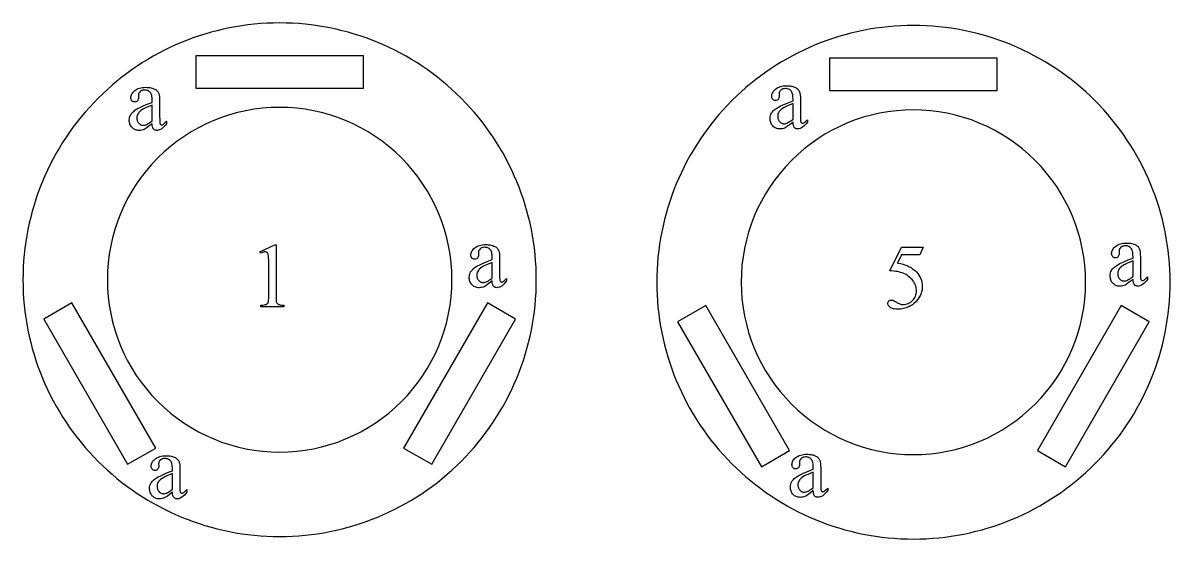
# Model space of a CAD drawing. Extents: x 6 to 600, y -207 to 349.
# Drawn here: x 8.3 to 114.5, y 82.1 to 129.8 of the extents above; entities that cross this region are included whole.
import ezdxf

# ---------------------------------------------------------------- set-up
doc = ezdxf.new("R2010")
doc.units = 0
doc.header["$MEASUREMENT"] = 0
for name, color, linetype in [('EXT', 1, 'CONTINUOUS'), ('INT', 5, 'CONTINUOUS'), ('POCKET_2_5MM', 3, 'CONTINUOUS'), ('TEXT', 18, 'CONTINUOUS')]:
    doc.layers.add(name, color=color, linetype=linetype)

msp = doc.modelspace()

# ---------------------------------------------------------------- linework, layer by layer
at = {"layer": 'EXT'}
for points in [[(32.07, 129.83, 0.414214), (8.32, 106.08, 0.414214), (32.07, 82.33, 0.414214), (55.82, 106.08, 0.414214)], [(90.71, 129.6, 0.414214), (66.96, 105.85, 0.414214), (90.71, 82.1, 0.414214), (114.46, 105.85, 0.414214)]]:
    msp.add_lwpolyline(points, format="xyb", close=True, dxfattribs=at)
at = {"layer": 'INT'}
for points in [[(32.07, 122.02, 0.414214), (16.13, 106.08, 0.414214), (32.07, 90.14, 0.414214), (48.01, 106.08, 0.414214)], [(90.71, 121.79, 0.414214), (74.77, 105.85, 0.414214), (90.71, 89.91, 0.414214), (106.64, 105.85, 0.414214)]]:
    msp.add_lwpolyline(points, format="xyb", close=True, dxfattribs=at)
at = {"layer": 'POCKET_2_5MM'}
for points in [[(24.32, 123.8), (39.82, 123.8), (39.82, 126.8), (24.32, 126.8)], [(82.96, 123.57), (98.46, 123.57), (98.46, 126.57), (82.96, 126.57)], [(20.6, 90.51), (12.85, 103.93), (10.25, 102.43), (18, 89.01)], [(51.29, 103.93), (43.54, 90.51), (46.14, 89.01), (53.89, 102.43)], [(79.24, 90.28), (71.49, 103.7), (68.89, 102.2), (76.64, 88.78)], [(109.93, 103.7), (102.18, 90.28), (104.77, 88.78), (112.52, 102.2)]]:
    msp.add_lwpolyline(points, close=True, dxfattribs=at)
at = {"layer": 'TEXT'}
for points in [[(20.28, 120.51), (20.01, 120.31), (19.8, 120.15), (19.64, 120.05), (19.54, 119.99), (19.43, 119.94), (19.31, 119.91), (19.19, 119.89), (19.06, 119.88), (18.97, 119.89), (18.88, 119.9), (18.79, 119.92), (18.71, 119.95), (18.63, 119.99), (18.55, 120.04), (18.48, 120.09), (18.42, 120.15), (18.36, 120.22), (18.3, 120.3), (18.26, 120.38), (18.22, 120.47), (18.2, 120.56), (18.18, 120.65), (18.16, 120.76), (18.16, 120.86), (18.17, 121), (18.19, 121.12), (18.23, 121.24), (18.29, 121.34), (18.33, 121.41), (18.39, 121.48), (18.45, 121.55), (18.52, 121.62), (18.6, 121.68), (18.68, 121.75), (18.77, 121.81), (18.88, 121.88), (18.99, 121.94), (19.12, 122.01), (19.44, 122.15), (19.82, 122.31), (20.28, 122.48), (20.28, 122.63), (20.27, 122.77), (20.26, 122.89), (20.25, 123.01), (20.23, 123.11), (20.21, 123.2), (20.17, 123.28), (20.14, 123.35), (20.1, 123.41), (20.05, 123.46), (20, 123.5), (19.94, 123.54), (19.87, 123.57), (19.81, 123.59), (19.73, 123.61), (19.65, 123.62), (19.57, 123.62), (19.45, 123.61), (19.39, 123.6), (19.34, 123.59), (19.29, 123.57), (19.24, 123.54), (19.2, 123.51), (19.16, 123.48), (19.09, 123.41), (19.06, 123.37), (19.04, 123.33), (19.02, 123.29), (19.01, 123.25), (19, 123.2), (19, 123.16), (19.01, 122.92), (19, 122.83), (18.98, 122.75), (18.95, 122.68), (18.91, 122.62), (18.86, 122.58), (18.8, 122.54), (18.73, 122.53), (18.65, 122.52), (18.58, 122.53), (18.51, 122.55), (18.46, 122.58), (18.4, 122.63), (18.36, 122.69), (18.33, 122.75), (18.31, 122.83), (18.31, 122.92), (18.31, 123.01), (18.33, 123.1), (18.36, 123.18), (18.4, 123.26), (18.45, 123.34), (18.51, 123.42), (18.59, 123.5), (18.67, 123.58), (18.77, 123.65), (18.87, 123.71), (18.99, 123.76), (19.11, 123.8), (19.24, 123.83), (19.38, 123.86), (19.54, 123.87), (19.7, 123.88), (19.82, 123.87), (19.94, 123.86), (20.05, 123.85), (20.16, 123.83), (20.26, 123.81), (20.35, 123.78), (20.44, 123.75), (20.53, 123.71), (20.58, 123.67), (20.64, 123.63), (20.69, 123.59), (20.74, 123.54), (20.78, 123.49), (20.82, 123.43), (20.85, 123.37), (20.89, 123.3), (20.9, 123.25), (20.92, 123.19), (20.94, 123.03), (20.96, 122.83), (20.96, 122.57), (20.96, 121.28), (20.97, 120.84), (20.97, 120.7), (20.98, 120.62), (20.99, 120.56), (21.01, 120.51), (21.03, 120.48), (21.05, 120.45), (21.07, 120.43), (21.1, 120.42), (21.13, 120.41), (21.16, 120.41), (21.22, 120.42), (21.28, 120.44), (21.33, 120.48), (21.4, 120.54), (21.61, 120.74), (21.61, 120.51), (21.5, 120.37), (21.38, 120.24), (21.27, 120.13), (21.16, 120.04), (21.05, 119.98), (20.94, 119.93), (20.83, 119.9), (20.78, 119.89), (20.72, 119.89), (20.63, 119.9), (20.58, 119.91), (20.54, 119.92), (20.5, 119.94), (20.47, 119.97), (20.43, 120), (20.4, 120.03), (20.37, 120.07), (20.35, 120.11), (20.33, 120.16), (20.31, 120.22), (20.29, 120.35)], [(79.57, 120.65), (79.3, 120.45), (79.09, 120.3), (78.93, 120.19), (78.83, 120.13), (78.72, 120.08), (78.6, 120.05), (78.48, 120.03), (78.36, 120.03), (78.26, 120.03), (78.17, 120.04), (78.08, 120.06), (78, 120.09), (77.92, 120.13), (77.84, 120.18), (77.77, 120.23), (77.71, 120.3), (77.65, 120.37), (77.59, 120.44), (77.55, 120.52), (77.51, 120.61), (77.49, 120.7), (77.47, 120.8), (77.46, 120.9), (77.45, 121), (77.46, 121.14), (77.48, 121.26), (77.52, 121.38), (77.58, 121.49), (77.62, 121.56), (77.68, 121.62), (77.74, 121.69), (77.81, 121.76), (77.89, 121.83), (77.97, 121.89), (78.07, 121.95), (78.17, 122.02), (78.28, 122.08), (78.41, 122.15), (78.73, 122.29), (79.11, 122.45), (79.57, 122.62), (79.57, 122.77), (79.56, 122.91), (79.56, 123.03), (79.54, 123.15), (79.52, 123.25), (79.5, 123.34), (79.47, 123.42), (79.43, 123.49), (79.39, 123.55), (79.34, 123.6), (79.29, 123.64), (79.23, 123.68), (79.16, 123.71), (79.1, 123.73), (79.02, 123.75), (78.95, 123.76), (78.86, 123.76), (78.74, 123.75), (78.68, 123.74), (78.63, 123.73), (78.58, 123.71), (78.53, 123.68), (78.49, 123.66), (78.45, 123.62), (78.38, 123.55), (78.35, 123.51), (78.33, 123.47), (78.31, 123.43), (78.3, 123.39), (78.29, 123.34), (78.29, 123.3), (78.3, 123.06), (78.29, 122.97), (78.27, 122.89), (78.24, 122.82), (78.2, 122.76), (78.15, 122.72), (78.09, 122.69), (78.02, 122.67), (77.94, 122.66), (77.87, 122.67), (77.81, 122.69), (77.75, 122.72), (77.69, 122.77), (77.65, 122.83), (77.62, 122.9), (77.6, 122.97), (77.6, 123.06), (77.6, 123.15), (77.62, 123.24), (77.65, 123.32), (77.69, 123.4), (77.74, 123.49), (77.8, 123.56), (77.88, 123.64), (77.96, 123.72), (78.06, 123.79), (78.16, 123.85), (78.28, 123.9), (78.4, 123.94), (78.53, 123.97), (78.67, 124), (78.83, 124.01), (78.99, 124.02), (79.11, 124.01), (79.23, 124.01), (79.34, 123.99), (79.45, 123.97), (79.55, 123.95), (79.64, 123.92), (79.73, 123.89), (79.82, 123.85), (79.87, 123.81), (79.93, 123.77), (79.98, 123.73), (80.03, 123.68), (80.07, 123.63), (80.11, 123.57), (80.15, 123.51), (80.18, 123.44), (80.19, 123.39), (80.21, 123.33), (80.23, 123.17), (80.25, 122.97), (80.25, 122.71), (80.25, 121.42), (80.26, 120.99), (80.26, 120.85), (80.27, 120.76), (80.28, 120.7), (80.3, 120.66), (80.32, 120.62), (80.34, 120.59), (80.37, 120.58), (80.39, 120.56), (80.42, 120.56), (80.45, 120.55), (80.51, 120.56), (80.57, 120.58), (80.62, 120.62), (80.69, 120.68), (80.9, 120.88), (80.9, 120.65), (80.79, 120.51), (80.67, 120.38), (80.56, 120.27), (80.45, 120.19), (80.34, 120.12), (80.23, 120.07), (80.12, 120.04), (80.07, 120.03), (80.01, 120.03), (79.92, 120.04), (79.87, 120.05), (79.83, 120.07), (79.79, 120.08), (79.76, 120.11), (79.72, 120.14), (79.69, 120.17), (79.66, 120.21), (79.64, 120.25), (79.62, 120.3), (79.6, 120.36), (79.58, 120.49)], [(20.28, 120.78), (20.28, 122.23), (19.76, 122.02), (19.59, 121.94), (19.47, 121.88), (19.32, 121.78), (19.19, 121.69), (19.08, 121.59), (19.04, 121.54), (19, 121.49), (18.94, 121.39), (18.89, 121.29), (18.87, 121.17), (18.86, 121.06), (18.86, 120.99), (18.87, 120.92), (18.88, 120.85), (18.9, 120.79), (18.93, 120.73), (18.96, 120.67), (18.99, 120.61), (19.04, 120.56), (19.08, 120.52), (19.13, 120.48), (19.18, 120.44), (19.23, 120.42), (19.28, 120.39), (19.33, 120.38), (19.39, 120.37), (19.45, 120.37), (19.53, 120.37), (19.62, 120.39), (19.71, 120.42), (19.81, 120.47), (19.92, 120.53), (20.03, 120.6), (20.15, 120.68)], [(79.57, 120.92), (79.57, 122.37), (79.05, 122.16), (78.88, 122.08), (78.76, 122.02), (78.61, 121.92), (78.48, 121.83), (78.37, 121.73), (78.33, 121.68), (78.29, 121.64), (78.23, 121.53), (78.18, 121.43), (78.16, 121.32), (78.15, 121.2), (78.15, 121.13), (78.16, 121.06), (78.17, 120.99), (78.19, 120.93), (78.22, 120.87), (78.25, 120.81), (78.28, 120.75), (78.33, 120.7), (78.37, 120.66), (78.42, 120.62), (78.47, 120.58), (78.52, 120.56), (78.57, 120.53), (78.62, 120.52), (78.68, 120.51), (78.74, 120.51), (78.82, 120.51), (78.91, 120.53), (79, 120.57), (79.1, 120.61), (79.21, 120.67), (79.32, 120.74), (79.44, 120.82)], [(30.24, 108.65), (31.61, 109.32), (31.74, 109.32), (31.74, 104.57), (31.74, 104.36), (31.75, 104.19), (31.76, 104.06), (31.78, 103.98), (31.81, 103.93), (31.84, 103.88), (31.89, 103.84), (31.95, 103.8), (32.02, 103.78), (32.13, 103.76), (32.28, 103.74), (32.45, 103.73), (32.45, 103.58), (30.34, 103.58), (30.34, 103.73), (30.52, 103.74), (30.66, 103.76), (30.77, 103.78), (30.85, 103.8), (30.9, 103.84), (30.95, 103.87), (30.99, 103.92), (31.01, 103.96), (31.03, 104.04), (31.05, 104.17), (31.06, 104.34), (31.06, 104.57), (31.06, 107.61), (31.06, 107.89), (31.05, 108.11), (31.03, 108.28), (31.02, 108.4), (31, 108.46), (30.98, 108.51), (30.95, 108.56), (30.91, 108.59), (30.87, 108.62), (30.83, 108.64), (30.78, 108.65), (30.73, 108.65), (30.64, 108.65), (30.54, 108.62), (30.43, 108.58), (30.3, 108.53)], [(51.73, 105.97), (51.47, 105.76), (51.26, 105.61), (51.1, 105.5), (51, 105.44), (50.89, 105.4), (50.77, 105.37), (50.65, 105.35), (50.52, 105.34), (50.43, 105.34), (50.33, 105.36), (50.25, 105.38), (50.16, 105.41), (50.08, 105.45), (50.01, 105.49), (49.94, 105.55), (49.87, 105.61), (49.81, 105.68), (49.76, 105.76), (49.72, 105.84), (49.68, 105.92), (49.65, 106.01), (49.63, 106.11), (49.62, 106.21), (49.62, 106.32), (49.63, 106.45), (49.65, 106.58), (49.69, 106.69), (49.74, 106.8), (49.79, 106.87), (49.84, 106.94), (49.91, 107.01), (49.98, 107.07), (50.05, 107.14), (50.14, 107.21), (50.23, 107.27), (50.33, 107.33), (50.45, 107.4), (50.58, 107.46), (50.9, 107.61), (51.28, 107.77), (51.73, 107.94), (51.73, 108.09), (51.73, 108.22), (51.72, 108.35), (51.71, 108.46), (51.69, 108.57), (51.66, 108.66), (51.63, 108.74), (51.6, 108.81), (51.55, 108.87), (51.51, 108.92), (51.45, 108.96), (51.4, 109), (51.33, 109.03), (51.26, 109.05), (51.19, 109.06), (51.11, 109.07), (51.03, 109.08), (50.91, 109.07), (50.85, 109.06), (50.79, 109.04), (50.74, 109.02), (50.7, 109), (50.65, 108.97), (50.61, 108.94), (50.55, 108.86), (50.52, 108.83), (50.5, 108.79), (50.48, 108.74), (50.47, 108.7), (50.46, 108.66), (50.46, 108.61), (50.47, 108.37), (50.46, 108.28), (50.44, 108.2), (50.41, 108.14), (50.37, 108.08), (50.32, 108.03), (50.26, 108), (50.19, 107.98), (50.11, 107.97), (50.04, 107.98), (49.97, 108), (49.91, 108.04), (49.86, 108.08), (49.82, 108.14), (49.79, 108.21), (49.77, 108.29), (49.76, 108.38), (49.77, 108.47), (49.79, 108.55), (49.82, 108.64), (49.86, 108.72), (49.91, 108.8), (49.97, 108.88), (50.04, 108.96), (50.13, 109.03), (50.23, 109.1), (50.33, 109.16), (50.44, 109.21), (50.57, 109.26), (50.7, 109.29), (50.84, 109.31), (50.99, 109.33), (51.15, 109.33), (51.28, 109.33), (51.4, 109.32), (51.51, 109.31), (51.61, 109.29), (51.72, 109.26), (51.81, 109.24), (51.9, 109.2), (51.98, 109.16), (52.04, 109.13), (52.1, 109.09), (52.15, 109.04), (52.2, 109), (52.24, 108.94), (52.28, 108.89), (52.31, 108.82), (52.34, 108.76), (52.36, 108.71), (52.38, 108.65), (52.4, 108.49), (52.41, 108.28), (52.42, 108.03), (52.42, 106.74), (52.42, 106.3), (52.43, 106.16), (52.44, 106.07), (52.45, 106.02), (52.47, 105.97), (52.49, 105.93), (52.51, 105.91), (52.53, 105.89), (52.56, 105.88), (52.59, 105.87), (52.62, 105.87), (52.68, 105.87), (52.73, 105.9), (52.79, 105.94), (52.86, 106), (53.07, 106.2), (53.07, 105.97), (52.95, 105.82), (52.84, 105.69), (52.73, 105.59), (52.62, 105.5), (52.51, 105.43), (52.4, 105.38), (52.29, 105.35), (52.24, 105.35), (52.18, 105.34), (52.09, 105.35), (52.04, 105.36), (52, 105.38), (51.96, 105.4), (51.92, 105.42), (51.89, 105.45), (51.86, 105.49), (51.83, 105.52), (51.81, 105.57), (51.79, 105.62), (51.77, 105.68), (51.74, 105.81)], [(111.03, 106.11), (110.76, 105.91), (110.55, 105.75), (110.39, 105.64), (110.29, 105.59), (110.18, 105.54), (110.06, 105.51), (109.94, 105.49), (109.81, 105.48), (109.72, 105.49), (109.63, 105.5), (109.54, 105.52), (109.45, 105.55), (109.38, 105.59), (109.3, 105.63), (109.23, 105.69), (109.16, 105.75), (109.1, 105.82), (109.05, 105.9), (109.01, 105.98), (108.97, 106.06), (108.95, 106.15), (108.93, 106.25), (108.91, 106.35), (108.91, 106.46), (108.92, 106.59), (108.94, 106.72), (108.98, 106.84), (109.03, 106.94), (109.08, 107.01), (109.13, 107.08), (109.2, 107.15), (109.27, 107.22), (109.34, 107.28), (109.43, 107.35), (109.52, 107.41), (109.62, 107.47), (109.74, 107.54), (109.87, 107.6), (110.19, 107.75), (110.57, 107.91), (111.03, 108.08), (111.03, 108.23), (111.02, 108.36), (111.01, 108.49), (111, 108.6), (110.98, 108.71), (110.95, 108.8), (110.92, 108.88), (110.89, 108.95), (110.84, 109.01), (110.8, 109.06), (110.74, 109.1), (110.69, 109.14), (110.62, 109.17), (110.56, 109.19), (110.48, 109.21), (110.4, 109.22), (110.32, 109.22), (110.2, 109.21), (110.14, 109.2), (110.09, 109.18), (110.04, 109.16), (109.99, 109.14), (109.95, 109.11), (109.9, 109.08), (109.84, 109), (109.81, 108.97), (109.79, 108.93), (109.77, 108.89), (109.76, 108.84), (109.75, 108.8), (109.75, 108.75), (109.76, 108.51), (109.75, 108.42), (109.73, 108.34), (109.7, 108.28), (109.66, 108.22), (109.61, 108.17), (109.55, 108.14), (109.48, 108.12), (109.4, 108.12), (109.33, 108.12), (109.26, 108.14), (109.2, 108.18), (109.15, 108.22), (109.11, 108.28), (109.08, 108.35), (109.06, 108.43), (109.05, 108.52), (109.06, 108.61), (109.08, 108.69), (109.11, 108.78), (109.15, 108.86), (109.2, 108.94), (109.26, 109.02), (109.33, 109.1), (109.42, 109.17), (109.52, 109.24), (109.62, 109.3), (109.73, 109.36), (109.86, 109.4), (109.99, 109.43), (110.13, 109.45), (110.28, 109.47), (110.44, 109.47), (110.57, 109.47), (110.69, 109.46), (110.8, 109.45), (110.9, 109.43), (111.01, 109.41), (111.1, 109.38), (111.19, 109.34), (111.27, 109.3), (111.33, 109.27), (111.39, 109.23), (111.44, 109.19), (111.49, 109.14), (111.53, 109.08), (111.57, 109.03), (111.6, 108.97), (111.63, 108.9), (111.65, 108.85), (111.67, 108.79), (111.69, 108.63), (111.7, 108.42), (111.71, 108.17), (111.71, 106.88), (111.71, 106.44), (111.72, 106.3), (111.73, 106.21), (111.74, 106.16), (111.76, 106.11), (111.78, 106.08), (111.8, 106.05), (111.82, 106.03), (111.85, 106.02), (111.88, 106.01), (111.91, 106.01), (111.97, 106.02), (112.02, 106.04), (112.08, 106.08), (112.15, 106.14), (112.36, 106.34), (112.36, 106.11), (112.25, 105.96), (112.13, 105.84), (112.02, 105.73), (111.91, 105.64), (111.8, 105.57), (111.69, 105.52), (111.58, 105.5), (111.53, 105.49), (111.47, 105.49), (111.38, 105.49), (111.33, 105.51), (111.29, 105.52), (111.25, 105.54), (111.21, 105.56), (111.18, 105.59), (111.15, 105.63), (111.12, 105.67), (111.1, 105.71), (111.08, 105.76), (111.06, 105.82), (111.03, 105.95)], [(91.62, 109.08), (91.3, 108.38), (89.61, 108.38), (89.24, 107.62), (89.5, 107.57), (89.76, 107.51), (89.88, 107.47), (90, 107.43), (90.11, 107.39), (90.22, 107.34), (90.33, 107.28), (90.43, 107.23), (90.53, 107.17), (90.63, 107.1), (90.72, 107.03), (90.81, 106.96), (90.9, 106.89), (90.98, 106.81), (91.11, 106.66), (91.22, 106.51), (91.31, 106.35), (91.39, 106.19), (91.45, 106.02), (91.5, 105.85), (91.52, 105.67), (91.53, 105.48), (91.53, 105.37), (91.52, 105.26), (91.51, 105.15), (91.49, 105.05), (91.46, 104.95), (91.43, 104.85), (91.39, 104.75), (91.35, 104.66), (91.25, 104.48), (91.15, 104.31), (91.03, 104.15), (90.9, 104.01), (90.75, 103.89), (90.61, 103.77), (90.45, 103.67), (90.29, 103.59), (90.17, 103.53), (90.05, 103.49), (89.92, 103.45), (89.8, 103.42), (89.68, 103.39), (89.56, 103.37), (89.43, 103.36), (89.31, 103.36), (89.18, 103.36), (89.07, 103.37), (88.97, 103.38), (88.87, 103.4), (88.78, 103.43), (88.7, 103.46), (88.63, 103.49), (88.57, 103.53), (88.52, 103.57), (88.47, 103.62), (88.43, 103.66), (88.4, 103.71), (88.37, 103.76), (88.35, 103.81), (88.34, 103.86), (88.34, 103.91), (88.35, 103.97), (88.36, 104.02), (88.39, 104.07), (88.44, 104.12), (88.49, 104.15), (88.54, 104.18), (88.61, 104.2), (88.68, 104.2), (88.78, 104.2), (88.82, 104.19), (88.87, 104.17), (88.97, 104.11), (89.14, 104), (89.22, 103.95), (89.3, 103.91), (89.38, 103.87), (89.45, 103.84), (89.53, 103.82), (89.61, 103.8), (89.69, 103.79), (89.77, 103.79), (89.89, 103.79), (90.01, 103.81), (90.12, 103.84), (90.23, 103.88), (90.33, 103.93), (90.43, 103.99), (90.53, 104.07), (90.62, 104.15), (90.71, 104.25), (90.78, 104.35), (90.85, 104.45), (90.9, 104.56), (90.94, 104.67), (90.97, 104.79), (90.99, 104.92), (90.99, 105.05), (90.99, 105.17), (90.97, 105.3), (90.95, 105.42), (90.91, 105.54), (90.86, 105.66), (90.81, 105.77), (90.74, 105.89), (90.66, 106), (90.58, 106.11), (90.48, 106.21), (90.38, 106.3), (90.27, 106.39), (90.16, 106.47), (90.03, 106.55), (89.9, 106.62), (89.76, 106.68), (89.64, 106.73), (89.51, 106.76), (89.37, 106.8), (89.23, 106.83), (89.07, 106.85), (88.9, 106.87), (88.72, 106.89), (88.53, 106.9), (89.61, 109.08)], [(51.73, 106.24), (51.73, 107.68), (51.22, 107.47), (51.04, 107.39), (50.93, 107.33), (50.77, 107.24), (50.64, 107.14), (50.54, 107.05), (50.5, 107), (50.46, 106.95), (50.4, 106.85), (50.35, 106.74), (50.32, 106.63), (50.32, 106.51), (50.32, 106.44), (50.33, 106.37), (50.34, 106.3), (50.36, 106.24), (50.39, 106.18), (50.42, 106.12), (50.45, 106.07), (50.49, 106.02), (50.54, 105.97), (50.59, 105.93), (50.64, 105.9), (50.69, 105.87), (50.74, 105.85), (50.79, 105.83), (50.85, 105.82), (50.9, 105.82), (50.99, 105.83), (51.07, 105.85), (51.17, 105.88), (51.27, 105.93), (51.38, 105.98), (51.49, 106.06), (51.61, 106.14)], [(111.03, 106.38), (111.03, 107.83), (110.51, 107.61), (110.34, 107.53), (110.22, 107.47), (110.06, 107.38), (109.94, 107.29), (109.83, 107.19), (109.79, 107.14), (109.75, 107.09), (109.69, 106.99), (109.64, 106.88), (109.62, 106.77), (109.61, 106.66), (109.61, 106.58), (109.62, 106.51), (109.63, 106.45), (109.65, 106.38), (109.68, 106.32), (109.71, 106.26), (109.74, 106.21), (109.78, 106.16), (109.83, 106.11), (109.88, 106.07), (109.93, 106.04), (109.98, 106.01), (110.03, 105.99), (110.08, 105.97), (110.14, 105.97), (110.2, 105.96), (110.28, 105.97), (110.37, 105.99), (110.46, 106.02), (110.56, 106.07), (110.67, 106.12), (110.78, 106.2), (110.9, 106.28)], [(22.15, 86.44), (21.89, 86.23), (21.68, 86.08), (21.52, 85.97), (21.42, 85.91), (21.3, 85.87), (21.19, 85.84), (21.06, 85.82), (20.94, 85.81), (20.84, 85.81), (20.75, 85.83), (20.66, 85.85), (20.58, 85.88), (20.5, 85.92), (20.43, 85.96), (20.36, 86.02), (20.29, 86.08), (20.23, 86.15), (20.18, 86.23), (20.14, 86.31), (20.1, 86.39), (20.07, 86.48), (20.05, 86.58), (20.04, 86.68), (20.04, 86.79), (20.04, 86.92), (20.07, 87.05), (20.11, 87.16), (20.16, 87.27), (20.21, 87.34), (20.26, 87.41), (20.32, 87.48), (20.39, 87.54), (20.47, 87.61), (20.56, 87.67), (20.65, 87.74), (20.75, 87.8), (20.87, 87.87), (21, 87.93), (21.31, 88.08), (21.7, 88.24), (22.15, 88.41), (22.15, 88.56), (22.15, 88.69), (22.14, 88.82), (22.13, 88.93), (22.11, 89.04), (22.08, 89.13), (22.05, 89.21), (22.01, 89.28), (21.97, 89.34), (21.92, 89.39), (21.87, 89.43), (21.81, 89.47), (21.75, 89.49), (21.68, 89.52), (21.61, 89.53), (21.53, 89.54), (21.45, 89.55), (21.32, 89.54), (21.27, 89.53), (21.21, 89.51), (21.16, 89.49), (21.11, 89.47), (21.07, 89.44), (21.03, 89.41), (20.96, 89.33), (20.94, 89.3), (20.91, 89.26), (20.9, 89.21), (20.88, 89.17), (20.88, 89.13), (20.87, 89.08), (20.88, 88.84), (20.88, 88.75), (20.86, 88.67), (20.83, 88.61), (20.78, 88.55), (20.73, 88.5), (20.67, 88.47), (20.6, 88.45), (20.53, 88.44), (20.46, 88.45), (20.39, 88.47), (20.33, 88.5), (20.28, 88.55), (20.24, 88.61), (20.21, 88.68), (20.19, 88.76), (20.18, 88.85), (20.19, 88.93), (20.2, 89.02), (20.23, 89.11), (20.27, 89.19), (20.32, 89.27), (20.39, 89.35), (20.46, 89.43), (20.55, 89.5), (20.64, 89.57), (20.75, 89.63), (20.86, 89.68), (20.98, 89.73), (21.12, 89.76), (21.26, 89.78), (21.41, 89.8), (21.57, 89.8), (21.69, 89.8), (21.81, 89.79), (21.92, 89.78), (22.03, 89.76), (22.13, 89.73), (22.23, 89.71), (22.32, 89.67), (22.4, 89.63), (22.46, 89.6), (22.51, 89.56), (22.57, 89.51), (22.61, 89.47), (22.66, 89.41), (22.7, 89.36), (22.73, 89.29), (22.76, 89.23), (22.78, 89.18), (22.79, 89.12), (22.82, 88.96), (22.83, 88.75), (22.84, 88.5), (22.84, 87.21), (22.84, 86.77), (22.85, 86.63), (22.86, 86.54), (22.87, 86.49), (22.88, 86.44), (22.9, 86.4), (22.92, 86.38), (22.95, 86.36), (22.98, 86.35), (23, 86.34), (23.03, 86.34), (23.1, 86.34), (23.15, 86.37), (23.2, 86.41), (23.28, 86.47), (23.49, 86.67), (23.49, 86.44), (23.37, 86.29), (23.26, 86.16), (23.14, 86.06), (23.03, 85.97), (22.92, 85.9), (22.81, 85.85), (22.71, 85.82), (22.65, 85.82), (22.6, 85.81), (22.5, 85.82), (22.46, 85.83), (22.42, 85.85), (22.38, 85.87), (22.34, 85.89), (22.31, 85.92), (22.28, 85.96), (22.25, 85.99), (22.22, 86.04), (22.2, 86.09), (22.18, 86.15), (22.16, 86.28)], [(81.44, 86.58), (81.18, 86.38), (80.97, 86.22), (80.81, 86.11), (80.71, 86.05), (80.59, 86.01), (80.48, 85.98), (80.36, 85.96), (80.23, 85.95), (80.13, 85.96), (80.04, 85.97), (79.95, 85.99), (79.87, 86.02), (79.79, 86.06), (79.72, 86.1), (79.65, 86.16), (79.58, 86.22), (79.52, 86.29), (79.47, 86.37), (79.43, 86.45), (79.39, 86.53), (79.36, 86.62), (79.34, 86.72), (79.33, 86.82), (79.33, 86.93), (79.33, 87.06), (79.36, 87.19), (79.4, 87.31), (79.45, 87.41), (79.5, 87.48), (79.55, 87.55), (79.61, 87.62), (79.68, 87.69), (79.76, 87.75), (79.85, 87.82), (79.94, 87.88), (80.04, 87.94), (80.16, 88.01), (80.29, 88.07), (80.6, 88.22), (80.99, 88.38), (81.44, 88.55), (81.44, 88.7), (81.44, 88.83), (81.43, 88.96), (81.42, 89.07), (81.4, 89.18), (81.37, 89.27), (81.34, 89.35), (81.3, 89.42), (81.26, 89.48), (81.21, 89.53), (81.16, 89.57), (81.1, 89.61), (81.04, 89.64), (80.97, 89.66), (80.9, 89.68), (80.82, 89.69), (80.74, 89.69), (80.61, 89.68), (80.56, 89.67), (80.5, 89.65), (80.45, 89.63), (80.41, 89.61), (80.36, 89.58), (80.32, 89.55), (80.25, 89.47), (80.23, 89.44), (80.2, 89.4), (80.19, 89.36), (80.17, 89.31), (80.17, 89.27), (80.16, 89.22), (80.17, 88.98), (80.17, 88.89), (80.15, 88.81), (80.12, 88.75), (80.07, 88.69), (80.02, 88.64), (79.96, 88.61), (79.89, 88.59), (79.82, 88.59), (79.75, 88.59), (79.68, 88.61), (79.62, 88.65), (79.57, 88.69), (79.53, 88.75), (79.5, 88.82), (79.48, 88.9), (79.47, 88.99), (79.48, 89.08), (79.49, 89.16), (79.52, 89.25), (79.56, 89.33), (79.61, 89.41), (79.68, 89.49), (79.75, 89.57), (79.84, 89.64), (79.93, 89.71), (80.04, 89.77), (80.15, 89.83), (80.28, 89.87), (80.41, 89.9), (80.55, 89.92), (80.7, 89.94), (80.86, 89.94), (80.98, 89.94), (81.1, 89.93), (81.21, 89.92), (81.32, 89.9), (81.42, 89.88), (81.52, 89.85), (81.61, 89.81), (81.69, 89.77), (81.75, 89.74), (81.81, 89.7), (81.86, 89.65), (81.9, 89.61), (81.95, 89.55), (81.99, 89.5), (82.02, 89.44), (82.05, 89.37), (82.07, 89.32), (82.08, 89.26), (82.11, 89.1), (82.12, 88.89), (82.13, 88.64), (82.13, 87.35), (82.13, 86.91), (82.14, 86.77), (82.15, 86.68), (82.16, 86.63), (82.17, 86.58), (82.19, 86.55), (82.22, 86.52), (82.24, 86.5), (82.27, 86.49), (82.3, 86.48), (82.33, 86.48), (82.39, 86.49), (82.44, 86.51), (82.5, 86.55), (82.57, 86.61), (82.78, 86.81), (82.78, 86.58), (82.66, 86.43), (82.55, 86.31), (82.43, 86.2), (82.32, 86.11), (82.21, 86.04), (82.1, 85.99), (82, 85.97), (81.94, 85.96), (81.89, 85.96), (81.79, 85.96), (81.75, 85.98), (81.71, 85.99), (81.67, 86.01), (81.63, 86.03), (81.6, 86.06), (81.57, 86.1), (81.54, 86.13), (81.51, 86.18), (81.49, 86.23), (81.47, 86.29), (81.45, 86.42)], [(22.15, 86.71), (22.15, 88.15), (21.64, 87.94), (21.46, 87.86), (21.34, 87.8), (21.19, 87.71), (21.06, 87.61), (20.96, 87.52), (20.91, 87.47), (20.87, 87.42), (20.81, 87.32), (20.77, 87.21), (20.74, 87.1), (20.73, 86.98), (20.74, 86.91), (20.74, 86.84), (20.76, 86.77), (20.78, 86.71), (20.8, 86.65), (20.83, 86.59), (20.87, 86.54), (20.91, 86.49), (20.96, 86.44), (21, 86.4), (21.05, 86.37), (21.1, 86.34), (21.16, 86.32), (21.21, 86.3), (21.26, 86.29), (21.32, 86.29), (21.4, 86.3), (21.49, 86.32), (21.59, 86.35), (21.69, 86.4), (21.79, 86.45), (21.91, 86.52), (22.03, 86.61)], [(81.44, 86.85), (81.44, 88.29), (80.93, 88.08), (80.75, 88), (80.63, 87.94), (80.48, 87.85), (80.35, 87.76), (80.25, 87.66), (80.2, 87.61), (80.16, 87.56), (80.1, 87.46), (80.06, 87.35), (80.03, 87.24), (80.02, 87.13), (80.03, 87.05), (80.03, 86.98), (80.05, 86.92), (80.07, 86.85), (80.09, 86.79), (80.12, 86.73), (80.16, 86.68), (80.2, 86.63), (80.25, 86.58), (80.29, 86.54), (80.34, 86.51), (80.39, 86.48), (80.45, 86.46), (80.5, 86.44), (80.55, 86.44), (80.61, 86.43), (80.69, 86.44), (80.78, 86.46), (80.88, 86.49), (80.98, 86.54), (81.08, 86.59), (81.2, 86.67), (81.32, 86.75)]]:
    msp.add_lwpolyline(points, close=True, dxfattribs=at)

doc.saveas('drawing.dxf')
